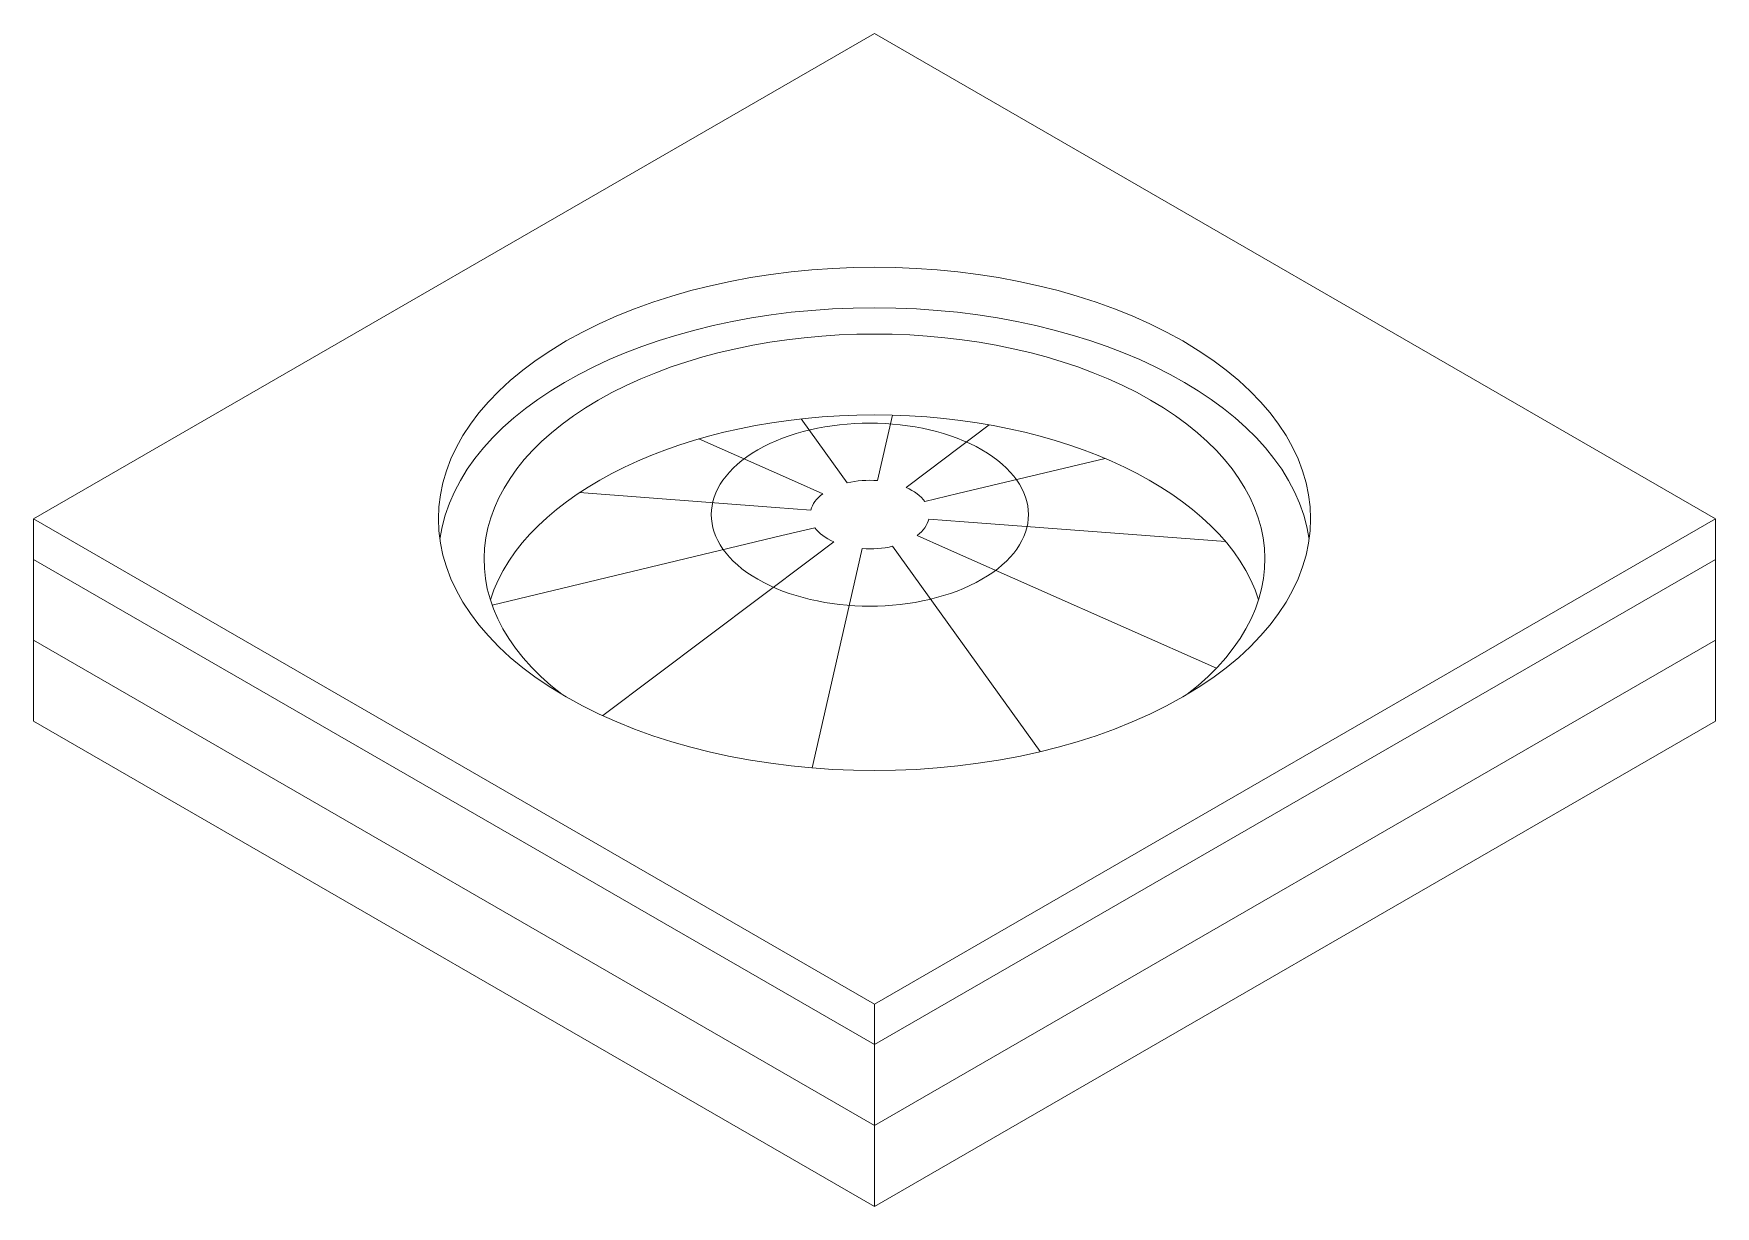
# Model space of a CAD drawing. Header units: inches. Extents: x 0.44 to 2.56, y 0.44 to 1.92.
import ezdxf

# ---------------------------------------------------------------- set-up
doc = ezdxf.new("R2010")
doc.units = ezdxf.units.IN
doc.header["$MEASUREMENT"] = 0

msp = doc.modelspace()

# ---------------------------------------------------------------- linework, layer by layer
at = {"color": 0, "linetype": 'Continuous', "lineweight": 0, "extrusion": (0, 0.816497, 0.57735)}
for p, q in [((0.4389, 1.31), (1.4995, 1.9224)), ((1.4995, 1.9224), (2.5602, 1.31)), ((1.407, 1.4362), (1.4477, 1.3794)), ((1.5093, 1.3841), (1.5222, 1.4409)), ((1.6442, 1.4287), (1.5667, 1.3704)), ((1.3985, 1.3575), (1.278, 1.4109)), ((1.4477, 1.3794), (1.465, 1.3554)), ((1.5035, 1.3583), (1.5093, 1.3841)), ((1.6045, 1.3419), (1.7903, 1.3864)), ((1.5667, 1.3704), (1.5393, 1.3498)), ((1.1274, 1.3432), (1.3747, 1.3244)), ((1.4342, 1.3417), (1.3985, 1.3575)), ((1.563, 1.332), (1.6045, 1.3419)), ((1.3747, 1.3244), (1.4193, 1.321)), ((0.4389, 1.31), (1.4995, 0.6976)), ((0.4389, 1.2589), (0.4389, 1.31)), ((1.4244, 1.2988), (1.3828, 1.2889)), ((1.4995, 0.6976), (2.5602, 1.31)), ((1.6127, 1.3064), (1.5681, 1.3098)), ((1.9423, 1.2814), (1.6127, 1.3064)), ((2.5602, 1.31), (2.5602, 1.2589)), ((1.3828, 1.2889), (1.0172, 1.2013)), ((1.4207, 1.2604), (1.4481, 1.281)), ((1.5396, 1.2514), (1.5224, 1.2754)), ((1.5532, 1.289), (1.5889, 1.2732)), ((1.5889, 1.2732), (1.931, 1.1218)), ((0.4389, 1.2589), (1.4995, 0.6466)), ((0.4389, 1.1569), (0.4389, 1.2589)), ((1.4995, 0.6466), (0.4389, 1.2589)), ((1.1567, 1.0617), (1.4207, 1.2604)), ((1.4839, 1.2725), (1.4781, 1.2467)), ((1.4995, 0.6466), (2.5602, 1.2589)), ((2.5602, 1.2589), (1.4995, 0.6466)), ((2.5602, 1.2589), (2.5602, 1.1569)), ((1.4781, 1.2467), (1.421, 0.9957)), ((1.7085, 1.0163), (1.5396, 1.2514)), ((0.4389, 1.1569), (1.4995, 0.5445)), ((0.4389, 1.0548), (0.4389, 1.1569)), ((1.4995, 0.5445), (0.4389, 1.1569)), ((1.4995, 0.5445), (2.5602, 1.1569)), ((2.5602, 1.1569), (1.4995, 0.5445)), ((2.5602, 1.1569), (2.5602, 1.0548)), ((1.4995, 0.4425), (0.4389, 1.0548)), ((2.5602, 1.0548), (1.4995, 0.4425)), ((1.4995, 0.6466), (1.4995, 0.6976)), ((1.4995, 0.5445), (1.4995, 0.6466)), ((1.4995, 0.4425), (1.4995, 0.5445))]:
    msp.add_line(p, q, dxfattribs=at)
at = {"color": 0, "linetype": 'Continuous', "lineweight": 0}
for centre, major_axis, start_param, end_param in [((1.4995, 1.31), (-0.55, 0), -3.926991, 2.356194), ((1.4995, 1.2589), (0.55, 0), 0.08044, 3.061153), ((1.4995, 1.1569), (0.4925, 0), 0.180446, 2.961146), ((1.4937, 1.3154), (-0.2, 0), -3.926991, 2.356194)]:
    msp.add_ellipse(centre, major_axis=major_axis, ratio=0.57735, start_param=start_param, end_param=end_param, dxfattribs=at)
at = {"color": 0, "linetype": 'Continuous', "lineweight": 0, "extrusion": (-1.62687e-17, 1.11022e-16, -1)}
msp.add_ellipse((1.4995, 1.2589), major_axis=(-0.4925, 0), ratio=0.57735, start_param=-0.641976, end_param=3.783569, dxfattribs=at)
at = {"color": 0, "linetype": 'Continuous', "lineweight": 0, "extrusion": (-1.87866e-16, 1.11022e-16, -1)}
msp.add_ellipse((1.4937, 1.3154), major_axis=(0.075, 0), ratio=0.57735, start_param=-1.963832, end_param=-1.440234, dxfattribs=at)
at = {"color": 0, "linetype": 'Continuous', "lineweight": 0, "extrusion": (-1.99918e-16, 1.66533e-16, -1)}
msp.add_ellipse((1.4937, 1.3154), major_axis=(-0.075, 0), ratio=0.57735, start_param=0.130563, end_param=0.654162, dxfattribs=at)
at = {"color": 0, "linetype": 'Continuous', "lineweight": 0, "extrusion": (-1.15213e-16, 5.55112e-17, -1)}
msp.add_ellipse((1.4937, 1.3154), major_axis=(0.075, 0), ratio=0.57735, start_param=-0.916635, end_param=-0.393036, dxfattribs=at)
at = {"color": 0, "linetype": 'Continuous', "lineweight": 0, "extrusion": (2.88033e-17, 1.66533e-16, -1)}
msp.add_ellipse((1.4937, 1.3154), major_axis=(-0.075, 0), ratio=0.57735, start_param=-0.916635, end_param=-0.393036, dxfattribs=at)
at = {"color": 0, "linetype": 'Continuous', "lineweight": 0, "extrusion": (-1.24376e-16, -1.66533e-16, -1)}
msp.add_ellipse((1.4937, 1.3154), major_axis=(0.075, 0), ratio=0.57735, start_param=0.130563, end_param=0.654162, dxfattribs=at)
at = {"color": 0, "linetype": 'Continuous', "lineweight": 0, "extrusion": (-4.80407e-17, 5.55112e-17, -1)}
msp.add_ellipse((1.4937, 1.3154), major_axis=(-0.075, 0), ratio=0.57735, start_param=-1.963832, end_param=-1.440234, dxfattribs=at)

doc.saveas('drawing.dxf')
